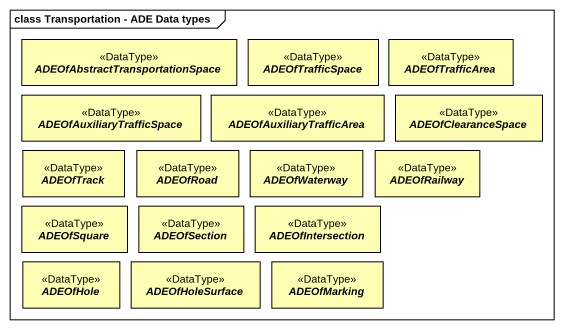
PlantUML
@startuml
mainframe class Transportation - ADE Data types
hide circle
hide empty members
abstract class "ADEOfAbstractTransportationSpace" as ADEOfAbstractTransportationS <<DataType>> #FFFFB3
abstract class ADEOfTrafficSpace <<DataType>> #FFFFB3
abstract class ADEOfTrafficArea <<DataType>> #FFFFB3
abstract class ADEOfAuxiliaryTrafficSpace <<DataType>> #FFFFB3
abstract class ADEOfAuxiliaryTrafficArea <<DataType>> #FFFFB3
abstract class ADEOfClearanceSpace <<DataType>> #FFFFB3
abstract class ADEOfTrack <<DataType>> #FFFFB3
abstract class ADEOfRoad <<DataType>> #FFFFB3
abstract class ADEOfWaterway <<DataType>> #FFFFB3
abstract class ADEOfRailway <<DataType>> #FFFFB3
abstract class ADEOfSquare <<DataType>> #FFFFB3
abstract class ADEOfSection <<DataType>> #FFFFB3
abstract class ADEOfIntersection <<DataType>> #FFFFB3
abstract class ADEOfHole <<DataType>> #FFFFB3
abstract class ADEOfHoleSurface <<DataType>> #FFFFB3
abstract class ADEOfMarking <<DataType>> #FFFFB3
@enduml
